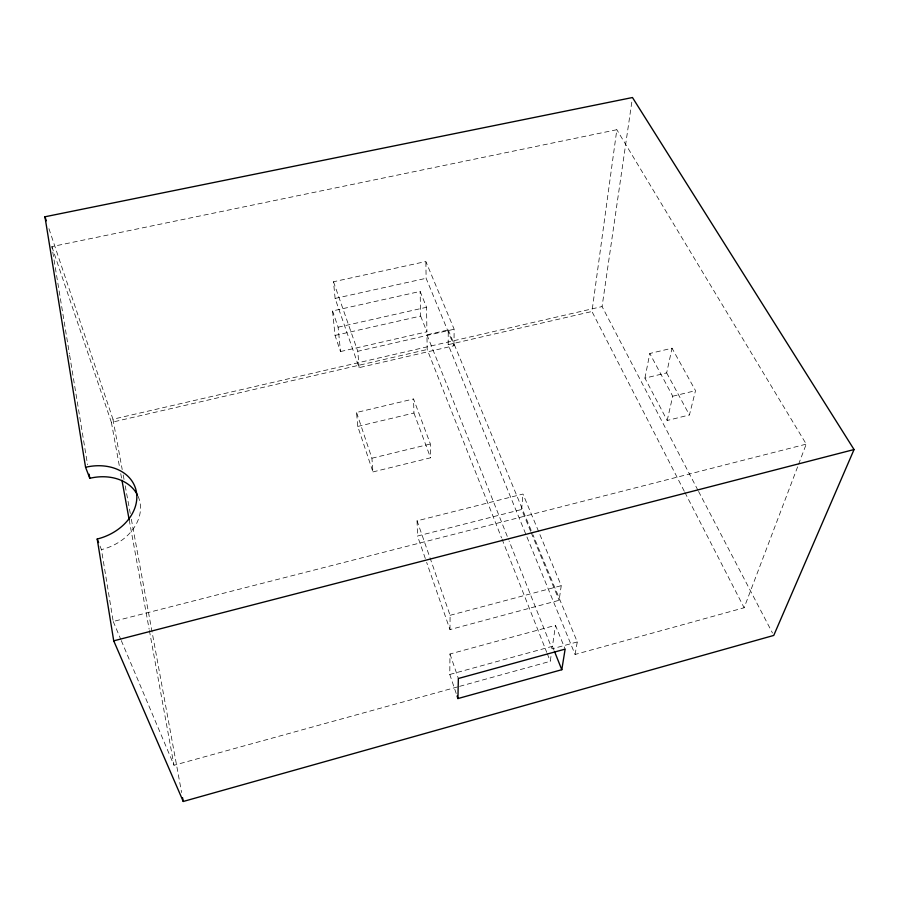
<?xml version="1.0" encoding="UTF-8"?>
<svg xmlns="http://www.w3.org/2000/svg" width="899" height="899" viewBox="0 0 899 899"><rect width="100%" height="100%" fill="white"/><g stroke="black" fill="none" stroke-linecap="round" stroke-linejoin="round"><path stroke-width="0.67" stroke-dasharray="4.5 3.37" d="M797.615 466.839L744.125 607.758L575.068 654.461L448.174 344.665L448.253 329.933L426.958 334.81L427.182 349.509L501.552 537.894M449.972 629.592L450.096 615.298L417.069 520.836L522.982 494.045L561.246 585.676L559.122 600.296L449.972 629.592L426.643 562.358M456.209 693.489L449.781 674.475L449.972 653.989L555.492 625.333L565.134 649.123M453.973 345.733L454.152 329.236L425.868 261.519L333.484 281.758L335.113 298.434L359.117 367.646L453.973 345.733L426.115 278.297L425.868 261.519M530.635 531.32L521.611 509.486L522.982 494.045M684.274 491.236L591.958 311.503L616.826 129.714L51.872 246.607L69.425 353.869M459.625 686.342L550.278 661.304L551.076 655.764M554.009 650.202L552.447 646.302L555.492 625.333M697.939 490.225L602.072 306.57L631.885 101.576M575.068 654.461L577.282 641.931L532.995 534.838M644.931 378.131L649.797 353.498L672.036 348.205L695.511 390.649L689.432 414.967L667.182 420.485L644.931 378.131L666.665 372.894L672.036 348.205M667.182 420.485L672.733 396.223L649.797 353.498M798.582 464.3L806.246 444.128L616.826 129.714M121.286 640.594L173.99 765.251L458.288 686.712M577.282 641.931L552.076 648.853L509.115 541.018M449.781 674.475L552.447 646.302M450.096 615.298L561.246 585.676M425.317 558.515L417.518 536.029L521.611 509.486M100.047 546.109L101.452 549.615L113.218 621.479L806.246 444.128M672.733 396.223L695.511 390.649M372.939 471.919L430.565 457.793L430.385 444.005L413.54 398.965L356.555 412.461L357.768 426.429L372.939 471.919L371.916 458.22L356.555 412.461M371.916 458.22L430.385 444.005M357.768 426.429L413.945 413.023L413.54 398.965M48.939 228.672L112.959 419.226L602.072 306.57M51.872 246.607L111.386 422.361L427.182 349.509M448.174 344.665L591.958 311.503M340.496 351.554L426.913 331.821L426.553 307.278L420.125 291.433L332.551 310.942L335.035 335.417L340.496 351.554L338.114 327.191L332.551 310.942M359.117 367.646L357.791 351.284L454.152 329.236M338.114 327.191L426.553 307.278M335.035 335.417L420.631 316.066L420.125 291.433M335.113 298.434L426.115 278.297M666.665 372.894L689.432 414.967M698.568 491.427L772.488 633.031M684.914 492.472L744.125 607.758M113.218 621.479L120.758 639.313M448.253 329.933L532.478 533.579M531.152 532.568L559.122 600.296M420.631 316.066L426.913 331.821M426.958 334.81L508.609 539.748M502.058 539.175L546.738 652.359M547.244 653.629L550.278 661.304M413.945 413.023L430.565 457.793M333.484 281.758L357.791 351.284M449.972 653.989L458.355 678.498M112.959 419.226L122.208 469.536M123.208 474.987L124.208 480.426M125.208 485.842L130.355 513.846M131.366 519.319L181.609 792.547M111.386 422.361L119.758 468.21M120.747 473.627L121.725 478.976M129.175 519.791L149.144 629.165M149.391 630.514L173.99 765.251M69.65 355.251L87.574 464.738M417.069 520.836L417.518 536.029M138.086 496.327A46.254 35.87 -20.2 0 1 101.452 549.615"/><path stroke-width="1.35" d="M457.928 698.557L458.355 678.498L565.134 649.123L561.796 669.71L457.928 698.557L457.074 696.028M854.05 449.545L773.747 635.436L183.25 801.47L113.724 640.841L97.204 539.018A46.827 36.084 -19.9 0 0 136.468 492.315A46.827 36.084 -19.9 0 0 85.574 467.278L44.95 216.783L632.469 97.53L854.05 449.545L113.724 640.841M97.204 539.018L98.632 542.58M554.526 651.505L561.796 669.71M85.574 467.278L89.788 478.29A46.254 35.87 -20.2 0 1 137.502 495.102M44.95 216.783L46.276 220.749M182.542 797.649L183.25 801.47M121.972 480.313L129.175 519.791M89.125 474.223L89.788 478.29"/></g></svg>
